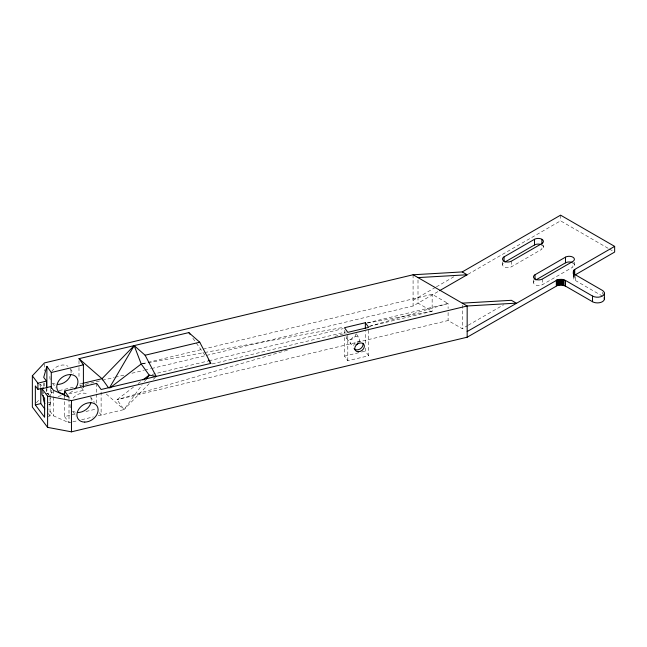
<?xml version="1.0" encoding="UTF-8"?>
<svg xmlns="http://www.w3.org/2000/svg" width="647" height="647" viewBox="0 0 647 647"><rect width="100%" height="100%" fill="white"/><g stroke="black" fill="none" stroke-linecap="round" stroke-linejoin="round"><path stroke-width="0.49" stroke-dasharray="3.23 2.43" d="M368.685 330.302L368.685 355.753L347.803 360.743L344.479 356.109L344.479 337.508M344.479 333.593L344.479 329.679M347.803 360.743L347.803 335.292M368.685 355.753L365.353 351.111L365.353 348.175M365.353 343.282L365.353 331.539M98.198 415.754L124.038 409.575L142.154 384.73M144.491 381.528L145.656 379.926M574.212 275.598L573.347 278.129L575.32 280.442L602.357 296.051M36.369 402.741L39.726 399.167M106.294 394.039L124.038 409.575L149.206 383.614M153.404 379.288L155.498 377.128M133.476 387.116L117.002 399.709L124.038 409.575M138.183 383.517L140.536 381.714M413.085 300.313L435.512 287.365M436.377 286.864L454.485 276.406M151.576 368.523L413.085 305.991L438.706 291.199M468.064 274.247L560.569 220.837L608.544 248.537M503.204 263.183A5.216 3.009 0 0 0 504.547 267.082A5.216 3.009 0 0 0 511.413 266.815L541.887 249.224L541.887 243.547M287.397 350.197L117.002 399.709L448.104 320.532L462.249 328.692L467.425 325.708M468.282 325.206L503.649 304.794M534.179 281.065A5.216 3.009 0 0 0 535.522 284.963A5.216 3.009 0 0 0 542.38 284.696L572.862 267.106L572.862 261.428M334.831 336.416L346.452 333.035M369.688 326.29L448.104 303.5L448.104 308.506M38.966 385.014L40.769 384.561L43.325 387.965M48.266 402.798L50.652 402.208L50.652 398.301M48.46 404.804L50.045 404.407M48.226 416.369L50.029 415.916L50.029 396.902M142.203 363.751L147.112 362.571M148.098 362.336L202.155 349.388M203.134 349.154L432.147 294.28L448.104 303.5L366.752 322.99M82.832 383.307L78.991 384.221L81.198 387.294M45.403 393.918L53.264 392.033M59.168 390.626L74.898 386.866M79.816 385.685L101.442 380.517M102.42 380.282L114.22 377.46M115.206 377.225L125.033 374.872M131.915 373.23L143.715 370.407M144.693 370.173L150.597 368.758M58.101 396.417L61.991 395.487M68.808 393.861L83.406 390.367L83.406 388.402M152.11 374.411L207.97 361.026M208.957 360.791L343.233 328.627M212.167 363.921L345.724 331.984M369.291 326.347L432.147 311.312L432.147 294.28M64.587 395.956L64.587 416.587L76.273 413.797M86.002 411.468L96.71 408.912M344.479 356.109L360.614 352.251M361.56 352.025L365.353 351.111M71.922 422.038L69.003 422.734L53.475 415.851L48.307 409.001M72.893 421.804L77.761 420.639M81.651 419.709L93.33 416.919M142.211 363.808L147.176 362.91M148.163 362.724L203.773 352.664M204.767 352.478L343.775 327.309M367.601 322.999L432.147 311.312L418.002 303.152L418.002 277.603M609.417 249.038L612.903 251.052M47.474 393.489L48.501 394.856M48.299 413.603L50.029 415.916M356.295 333.82L359.15 337.791M346.695 338.324L350.69 343.889M70.232 368.62L73.661 373.408M90.402 396.732L94.405 402.321M81.748 388.063L83.406 390.367M99.46 412.754L101.118 415.059L101.118 390.497M52.447 383.178L55.877 387.957M72.618 411.29L76.047 416.078M49.633 395.746L46.875 391.904L46.875 388.952M64.587 416.587L69.003 422.734L69.003 400.137M192.863 338.268L195.758 342.32M196.34 343.128L205.609 356.101M602.357 292.266L602.357 294.159M575.32 276.657L575.32 280.442M574.39 262.132L574.39 264.971M574.212 274.878L574.212 279.609M573.816 273.463L573.816 279.14M573.525 273.916L573.525 278.647M573.347 273.398L573.347 278.129M560.569 215.16L560.569 220.837M543.415 245.197L543.415 247.089M542.38 279.027L542.38 284.696M533.484 279.73L533.484 282.569M511.413 261.145L511.413 266.815M502.509 261.849L502.509 264.688M462.249 305.117L462.249 328.692M448.104 312.517L448.104 320.532M413.085 274.765L413.085 305.991M96.71 383.364L96.71 393.19M96.71 394.169L96.71 403.995M78.991 360.638L78.991 366.534M78.991 367.52L78.991 378.325M69.003 397.193L69.003 399.159M53.475 390.303L53.475 396.199M53.475 397.177L53.475 415.851M51.291 390.19L51.291 395.099M50.652 388.548L50.652 397.323M46.511 388.871L46.511 391.799M44.417 363.938L44.417 370.99M44.417 383.073L44.417 386.097M43.713 383.259L43.713 386.21M43.325 391.767L43.325 393.675M40.769 384.561L40.769 387.561M70.717 369.825A11.468 8.654 -35.7 0 1 70.911 373.837M55.181 384.075A11.468 8.654 -35.7 0 1 52.981 383.113M50.24 379.571A11.468 8.654 -35.7 0 1 50.24 374.726M51.792 371.402A11.468 8.654 -35.7 0 1 67.975 366.283M572.862 262.844A5.216 3.009 0 0 1 572.862 267.106M541.887 244.962A5.216 3.009 0 0 1 541.887 249.224M90.887 397.945A11.468 8.654 -35.7 0 1 91.251 400.283M75.351 412.196A11.468 8.654 -35.7 0 1 73.151 411.233M70.41 407.691A11.468 8.654 -35.7 0 1 70.41 402.838M73.151 397.986A11.468 8.654 -35.7 0 1 88.146 394.403M72.642 391.12A11.468 8.654 -35.7 0 1 68.267 393.384M50.652 402.208A5.216 1.69 76 0 1 48.582 403.696M359.028 342.077A5.216 3.931 -35.7 0 0 355.041 336.553L353.788 336.966A5.216 3.931 -35.7 0 0 350.1 341.883A5.216 3.931 -35.7 0 0 353.553 345.247M353.594 345.482A5.216 3.931 -35.7 0 1 361.649 341.648M355.745 334.232A5.216 3.931 -35.7 0 1 350.803 339.562A5.216 3.931 -35.7 0 1 346.113 336.319"/><path stroke-width="0.97" d="M365.353 328.603L365.353 322.732L344.479 327.722L347.803 332.356L368.685 327.366L365.353 322.732M574.722 275.161L614.65 252.055L614.65 246.386L575.32 269.087C572.765 270.09 572.684 273.762 575.32 274.765L602.357 290.374A6.955 4.011 0 0 1 602.357 296.051A6.955 4.011 0 0 1 592.531 296.051L565.486 280.442L562.372 279.407L557.908 279.569L467.166 331.531M51.291 388.224L51.291 372.502L46.875 366.356L43.713 377.363L46.511 381.067L46.511 387.901M109.553 387.723L134.172 345.611L188.803 332.598L199.737 342.214L210.825 363.396L101.118 389.51L96.71 383.364L64.587 391.047L64.587 395.956M146.246 379.126L149.166 375.123L156.202 376.408L145.114 355.227L134.172 345.611L78.991 358.673L83.406 364.819L83.406 387.424M604.161 297.855A6.955 4.011 0 0 1 600.917 302.367A6.955 4.011 0 0 1 592.531 301.728L565.486 286.12L561.483 284.979L557.908 285.246L467.166 337.208L71.461 431.84L47.603 427.368L32.35 407.044L32.35 375.818L44.417 362.927L413.085 274.765L462.249 271.926L560.569 215.16L614.65 246.386M109.836 387.982L141.216 363.986L134.172 345.611L102.008 378.713L82.832 383.307M142.89 379.918L149.166 375.123L141.216 363.986M439.564 290.697L467.166 274.765L462.249 271.926M504.037 261.614L504.037 256.883L534.519 239.285A5.216 3.009 0 0 1 541.887 239.285L541.887 244.016M504.911 262.059L534.519 244.962A5.216 3.009 0 0 1 540.811 244.485M535.004 274.765L565.486 257.166A5.216 3.009 0 0 1 572.862 257.166A5.216 3.009 0 0 1 572.862 261.428L542.38 279.027A5.216 3.009 0 0 1 535.004 279.027A5.216 3.009 0 0 1 535.004 274.765L535.004 279.496M535.878 279.941L565.486 262.844A5.216 3.009 0 0 1 571.786 262.367M32.35 375.818L37.906 383.218L46.511 381.067M64.587 391.047L69.003 397.193L53.475 390.303L50.652 386.591L42.055 388.742L42.055 394.848L44.611 398.253L44.611 417.275L35.35 404.933L35.35 385.919L37.906 389.324L43.325 387.965M35.35 404.933L40.769 403.574L44.821 408.977M51.291 372.502L83.406 364.819M42.055 388.742L47.603 396.15L71.461 400.614L467.166 305.991L516.33 303.152L511.413 300.313L462.249 303.152M145.114 355.227L199.737 342.214M418.002 277.603L467.166 274.765M413.085 274.765L467.166 305.991L467.166 337.208M78.991 358.673L102.008 378.713L108.461 387.755M188.803 332.598L189.959 334.216M208.512 360.153L210.825 363.396M604.395 293.212L604.395 298.89M592.531 296.051L592.531 301.728M574.722 269.484L574.722 274.215M574.212 269.92L574.212 274.651M573.816 270.389L573.816 274.174M573.525 270.891L573.525 273.73M573.347 271.4L573.282 273.818M565.486 257.166L565.486 262.844M565.486 280.442L565.486 286.12M564.047 279.803L564.047 285.481M563.23 279.569L563.23 285.246M562.372 279.407L562.372 285.076M561.483 279.302L561.483 284.979M560.569 279.269L560.569 284.947M559.663 279.302L559.663 284.979M558.773 279.407L558.773 285.076M557.908 279.569L557.908 285.246M557.099 279.803L557.099 285.481M556.339 280.094L556.339 285.772M534.519 239.285L534.519 244.962M71.461 400.614L71.461 431.84M47.603 396.15L47.603 427.368M46.875 366.356L46.875 387.974M43.325 395.576L43.325 397.476A5.216 1.69 76 0 0 44.861 403.639M40.769 388.564L40.769 403.574M37.906 383.218L37.906 389.324M70.717 374.678A11.468 8.654 -35.7 0 1 57.737 384.407M504.037 256.883A5.216 3.009 0 0 0 504.037 261.145A5.216 3.009 0 0 0 511.413 261.145L541.887 243.547A5.216 3.009 0 0 0 541.887 239.285M90.887 402.79A11.468 8.654 -35.7 0 1 77.907 412.519M64.603 393.974A11.468 8.654 -35.7 0 1 57.737 382.612A11.468 8.654 -35.7 0 1 73.426 375.147A11.468 8.654 -35.7 0 1 74.842 389.106M358.236 343.128A5.216 3.931 -35.7 0 1 356.044 344.705M362.894 343.258A5.216 3.931 -35.7 0 1 360.088 348.968A5.216 3.931 -35.7 0 1 354.071 348.604M84.773 422.095A11.468 8.654 -35.7 0 0 97.754 407.513A11.468 8.654 -35.7 0 0 80.026 407.553A11.468 8.654 -35.7 0 0 84.773 422.095M358.325 351.742A5.216 3.931 -35.7 0 0 364.229 345.11A5.216 3.931 -35.7 0 0 356.165 345.134A5.216 3.931 -35.7 0 0 358.325 351.742"/></g></svg>
